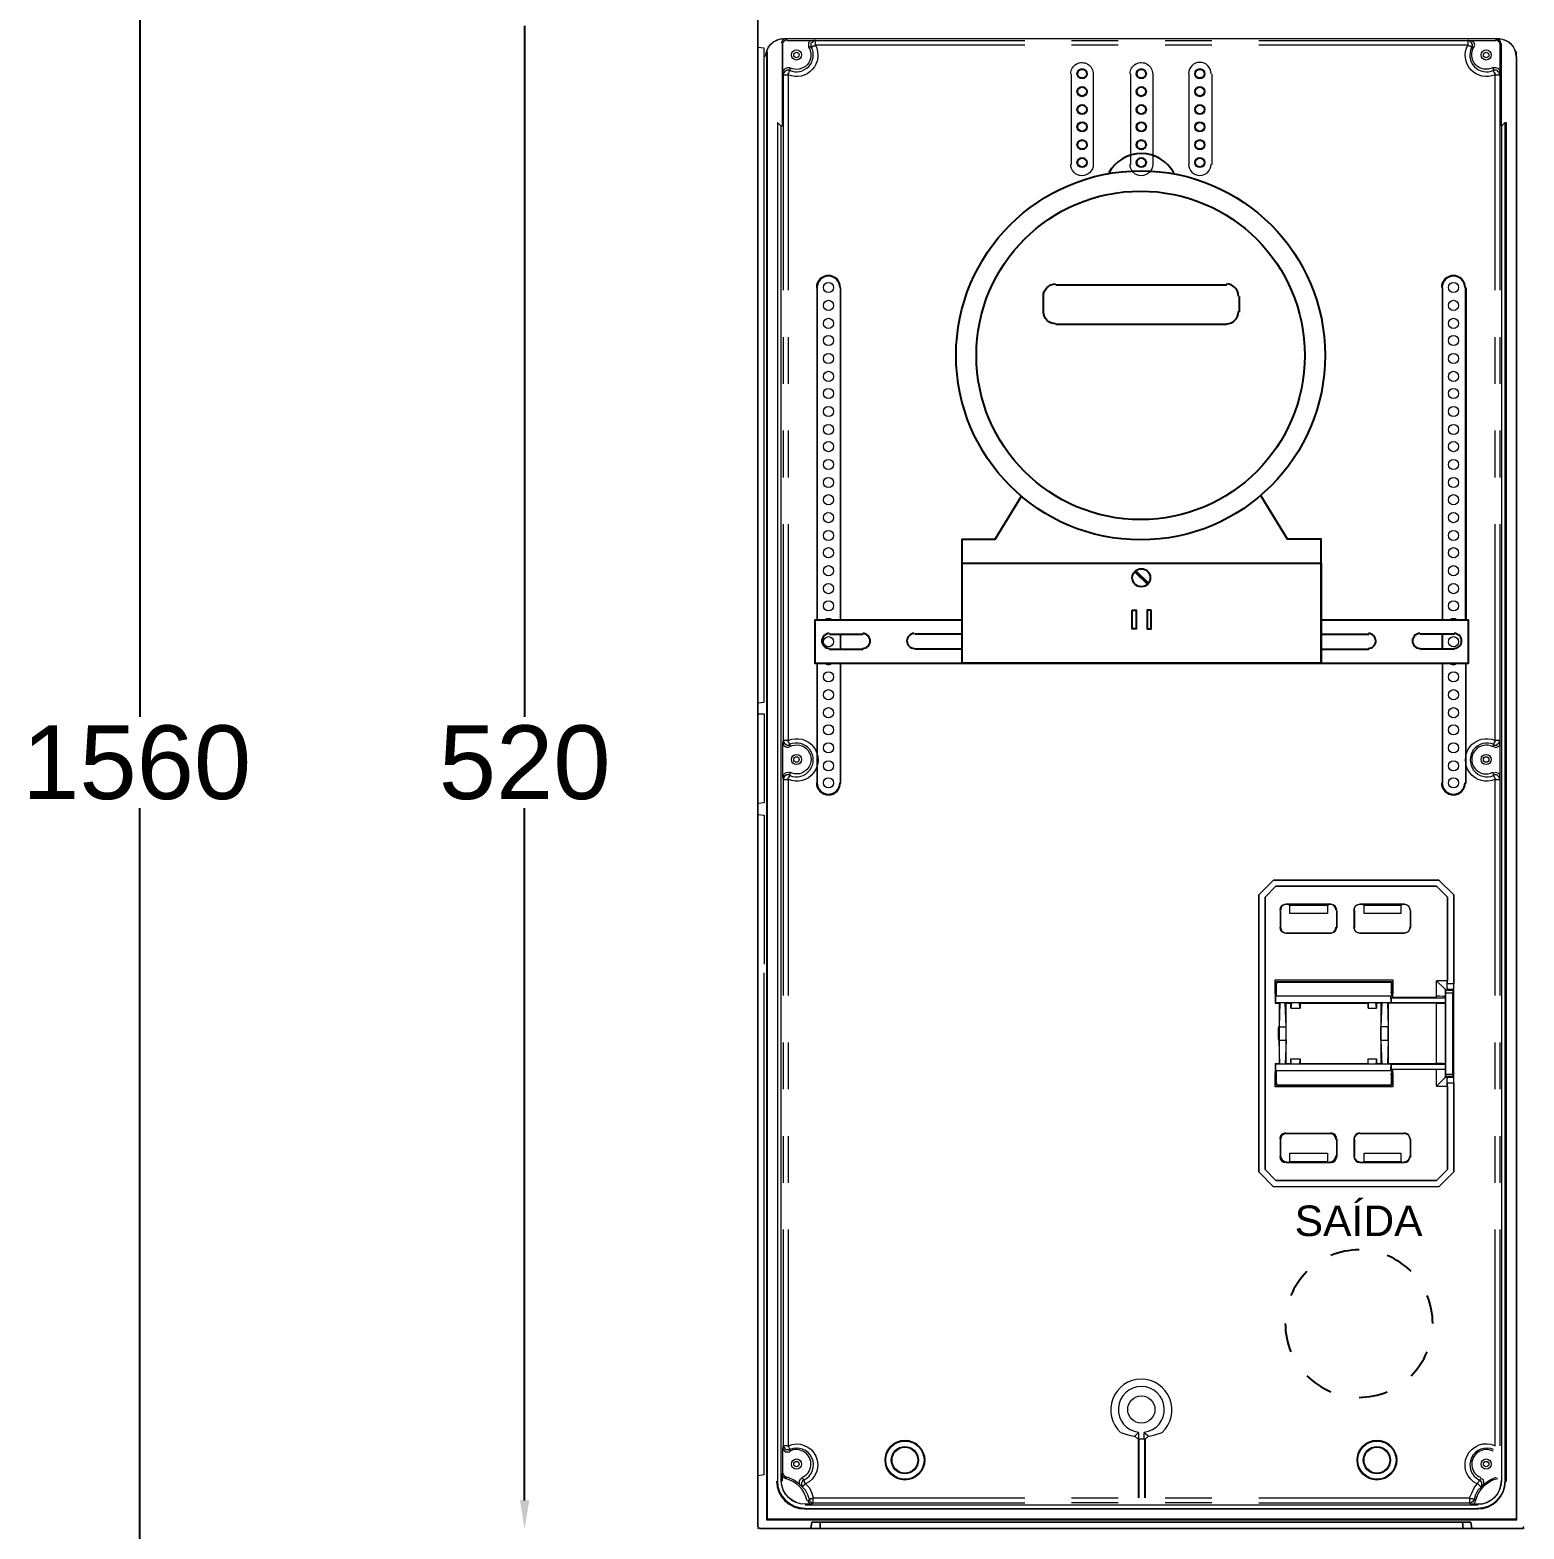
# Model space of a CAD drawing. Header units: millimetres. Extents: x 2788 to 2954, y 1337 to 1391.
# Drawn here: x 2903.851 to 2905.878, y 1350.414 to 1352.448 of the extents above; entities that cross this region are included whole.
import ezdxf

# ---------------------------------------------------------------- set-up
doc = ezdxf.new("R2010")
doc.units = ezdxf.units.MM
for name, color, linetype in [('PDF_0', 7, 'Continuous'), ('PDF_Texto', 7, 'Continuous'), ('PDF_VPORTS', 7, 'Continuous')]:
    doc.layers.add(name, color=color, linetype=linetype)
doc.styles.add('PDF Arial', font='arial.ttf')

msp = doc.modelspace()

# ---------------------------------------------------------------- linework, layer by layer
at = {"layer": 'PDF_0', "color": 150, "lineweight": 25, "true_color": 0x007fff}
for points in [[(2904.0004, 1354.5331), (2904.0004, 1351.5157)], [(2904.5222, 1352.4534), (2904.5222, 1351.5157)], [(2904.0004, 1348.3734), (2904.0004, 1351.3919)], [(2904.5222, 1350.4531), (2904.5222, 1351.3919)]]:
    msp.add_lwpolyline(points, dxfattribs=at)
at = {"layer": 'PDF_0', "lineweight": 15}
for points in [[(2904.8386, 1350.4171), (2904.8386, 1352.4936)], [(2904.9191, 1352.0978), (2904.9191, 1351.6469)], [(2904.9508, 1351.6469), (2904.9508, 1352.0978)], [(2904.9508, 1351.6078), (2904.9508, 1351.6279)], [(2904.9191, 1351.5887), (2904.9191, 1351.4257)], [(2904.9508, 1351.4257), (2904.9508, 1351.5887)], [(2905.5181, 1350.8987), (2905.5181, 1351.2744), (2905.5382, 1351.2945), (2905.5181, 1351.2744)], [(2905.6165, 1351.2617), (2905.5551, 1351.2617), (2905.5562, 1351.2617), (2905.5573, 1351.2617), (2905.5604, 1351.2606), (2905.6112, 1351.2606), (2905.6134, 1351.2617), (2905.6155, 1351.2617)], [(2905.6472, 1351.2532), (2905.6472, 1351.2299), (2905.6483, 1351.2299), (2905.6483, 1351.2532)], [(2905.716, 1351.2617), (2905.6557, 1351.2617), (2905.6578, 1351.2617), (2905.661, 1351.2606), (2905.7107, 1351.2606), (2905.7139, 1351.2617)], [(2905.7245, 1351.2299), (2905.7245, 1351.2532), (2905.7234, 1351.2532), (2905.7234, 1351.2299)], [(2905.5562, 1351.2225), (2905.5551, 1351.2225), (2905.6165, 1351.2225), (2905.6155, 1351.2225)], [(2905.716, 1351.2225), (2905.6557, 1351.2225)], [(2905.6779, 1351.1209), (2905.6769, 1351.1283), (2905.6779, 1351.1273)], [(2905.6165, 1350.9505), (2905.5551, 1350.9505), (2905.5562, 1350.9505), (2905.6155, 1350.9505)], [(2905.5477, 1350.9198), (2905.5477, 1350.9421), (2905.5477, 1350.9431), (2905.5477, 1350.9188)], [(2905.6239, 1350.9198), (2905.6239, 1350.9188), (2905.6239, 1350.9431), (2905.6239, 1350.9421)], [(2905.6483, 1350.9198), (2905.6483, 1350.9421), (2905.6472, 1350.9431), (2905.6472, 1350.9188)], [(2905.7245, 1350.9431), (2905.7234, 1350.9421), (2905.7234, 1350.9198), (2905.7245, 1350.9188)], [(2905.5551, 1350.9114), (2905.6165, 1350.9114), (2905.6155, 1350.9114), (2905.6134, 1350.9114), (2905.6112, 1350.9124), (2905.5604, 1350.9124), (2905.5573, 1350.9114), (2905.5562, 1350.9114)], [(2905.6557, 1350.9114), (2905.716, 1350.9114), (2905.7139, 1350.9114), (2905.7107, 1350.9124), (2905.661, 1350.9124), (2905.6578, 1350.9114)], [(2904.9106, 1350.415), (2904.9117, 1350.4235), (2904.9233, 1350.4235), (2905.7943, 1350.4235), (2905.806, 1350.4235), (2905.807, 1350.415), (2905.806, 1350.4235), (2905.7943, 1350.4235), (2904.9233, 1350.4235), (2904.9117, 1350.4235)], [(2904.8407, 1350.415), (2905.8769, 1350.415)], [(2905.8769, 1350.415), (2904.8407, 1350.415)]]:
    msp.add_lwpolyline(points, close=True, dxfattribs=at)
for points in [[(2905.8436, 1352.4354, -0.414213), (2905.8674, 1352.4116, 0.414213), (2905.8441, 1352.4354), (2904.8736, 1352.4354, 0.414213), (2904.8492, 1352.4116, -0.414213), (2904.873, 1352.4354)], [(2905.8462, 1352.4296, 0.414213), (2905.8409, 1352.4354), (2904.8767, 1352.4354, 0.414213), (2904.8704, 1352.4296)], [(2904.8788, 1352.4333), (2904.9127, 1352.4333), (2904.9095, 1352.4322), (2904.9074, 1352.4301), (2904.9074, 1352.4269), (2904.9074, 1352.4244, -0.775486), (2904.882, 1352.3963), (2904.8788, 1352.3963), (2904.8757, 1352.3952), (2904.8736, 1352.3931), (2904.8725, 1352.391), (2904.8725, 1352.428, -0.414213), (2904.8783, 1352.4344)], [(2905.8359, 1352.3965, -0.775486), (2905.8102, 1352.4248), (2905.8113, 1352.4269), (2905.8102, 1352.4301), (2905.8081, 1352.4322), (2905.8049, 1352.4333), (2905.8398, 1352.4333)], [(2905.8393, 1352.4344, -0.414213), (2905.8451, 1352.428), (2905.8451, 1352.391), (2905.8451, 1352.3931), (2905.843, 1352.3952), (2905.8398, 1352.3963), (2905.8367, 1352.3963)], [(2905.263, 1352.3883, -1), (2905.2937, 1352.3878), (2905.2937, 1352.265, -1), (2905.263, 1352.2655)], [(2905.3435, 1352.3883, -1), (2905.3742, 1352.3878), (2905.3742, 1352.265, -1), (2905.3435, 1352.2655)], [(2904.9027, 1350.4478, -0.41421), (2904.8704, 1350.4795), (2904.8704, 1352.3169), (2904.8651, 1352.3222), (2904.8651, 1350.4795, 0.414101), (2904.9027, 1350.4425)], [(2905.815, 1350.4425, 0.414101), (2905.8525, 1350.4795), (2905.8525, 1352.3222), (2905.8473, 1352.3169), (2905.8473, 1350.4795, -0.41421), (2905.8155, 1350.4478), (2905.806, 1350.4478), (2905.8102, 1350.4489), (2905.8123, 1350.452, -0.292489), (2905.8424, 1350.4829)], [(2904.882, 1351.4395), (2904.8788, 1351.4405), (2904.8757, 1351.4395), (2904.8736, 1351.4374), (2904.8725, 1351.4342), (2904.8725, 1351.4808), (2904.8736, 1351.4776), (2904.8757, 1351.4755), (2904.8788, 1351.4744), (2904.882, 1351.4755, -1.671857), (2904.8818, 1351.4408)], [(2905.5447, 1351.0957, 0.011486), (2905.5446, 1351.0865, 0.011486), (2905.5447, 1351.0773)], [(2905.555, 1351.0773, 0.011486), (2905.5551, 1351.0865, 0.011486), (2905.555, 1351.0957)], [(2905.6834, 1351.0957, 0.011486), (2905.6832, 1351.0865, 0.011486), (2905.6834, 1351.0773)], [(2905.6936, 1351.0773, 0.011486), (2905.6938, 1351.0865, 0.011486), (2905.6936, 1351.0957)], [(2904.864, 1350.479, 0.414101), (2904.9021, 1350.4414), (2905.8155, 1350.4414), (2904.9032, 1350.4414)], [(2904.9064, 1350.452), (2904.9085, 1350.4489), (2904.9117, 1350.4478), (2904.9032, 1350.4478, -0.41421), (2904.8704, 1350.4801)], [(2904.9054, 1350.4526, 0.292489), (2904.8757, 1350.4827), (2904.8725, 1350.4848), (2904.8714, 1350.488), (2904.8714, 1350.4795)], [(2905.8197, 1350.4827), (2905.8219, 1350.4817), (2905.8229, 1350.4785), (2905.8229, 1350.4753), (2905.8219, 1350.4732, -0.134814), (2905.8407, 1350.4846)], [(2904.8386, 1350.4176, 0.414215), (2904.8402, 1350.416, 0.414215), (2904.8386, 1350.4145)], [(2905.8779, 1350.4145, 0.414215), (2905.8764, 1350.416, 0.414215), (2905.8779, 1350.4176)]]:
    msp.add_lwpolyline(points, format="xyb", dxfattribs=at)
at = {"layer": 'PDF_0', "lineweight": 0}
for points in [[(2904.8767, 1352.4354), (2904.8788, 1352.4333)], [(2905.2006, 1352.4269), (2904.9169, 1352.4269), (2904.9169, 1352.4333), (2904.9148, 1352.4333), (2904.9138, 1352.4322), (2904.9127, 1352.4312), (2904.9117, 1352.4301), (2904.9106, 1352.4291), (2904.9106, 1352.428), (2904.9106, 1352.4269), (2904.9106, 1352.4259), (2904.9106, 1352.4248), (2904.9117, 1352.4238), (2904.9074, 1352.4248)], [(2904.9127, 1352.4333), (2904.9169, 1352.4333), (2905.2006, 1352.4333)], [(2905.2641, 1352.4333), (2905.3276, 1352.4333)], [(2905.3911, 1352.4333), (2905.4546, 1352.4333)], [(2905.5181, 1352.4333), (2905.8017, 1352.4333), (2905.8049, 1352.4333)], [(2905.8398, 1352.4333), (2905.8409, 1352.4354)], [(2904.8725, 1352.428), (2904.8714, 1352.4291)], [(2905.3276, 1352.4269), (2905.2641, 1352.4269)], [(2905.4546, 1352.4269), (2905.3911, 1352.4269)], [(2905.8473, 1352.4291), (2905.8451, 1352.428)], [(2904.8736, 1352.0946), (2904.8736, 1352.3867), (2904.8725, 1352.391)], [(2904.882, 1352.3963), (2904.882, 1352.3931), (2904.881, 1352.3931), (2904.8799, 1352.3931), (2904.8788, 1352.3931), (2904.8778, 1352.3931), (2904.8767, 1352.392), (2904.8757, 1352.392), (2904.8746, 1352.391), (2904.8746, 1352.3899), (2904.8736, 1352.3888), (2904.8736, 1352.3878), (2904.8736, 1352.3867), (2904.8799, 1352.3867), (2904.8799, 1352.0946)], [(2905.8388, 1352.0946), (2905.8388, 1352.3867), (2905.8451, 1352.3867), (2905.8451, 1352.3878), (2905.8441, 1352.3888), (2905.8441, 1352.3899), (2905.843, 1352.391), (2905.842, 1352.392), (2905.8409, 1352.3931), (2905.8398, 1352.3931), (2905.8388, 1352.3931), (2905.8377, 1352.3931), (2905.8367, 1352.3931), (2905.8367, 1352.3963)], [(2905.8451, 1352.391), (2905.8451, 1352.3867), (2905.8451, 1352.0946)], [(2904.8736, 1351.9676), (2904.8736, 1352.0311)], [(2904.8799, 1352.0311), (2904.8799, 1351.9676)], [(2905.8388, 1351.9676), (2905.8388, 1352.0311)], [(2905.8451, 1352.0311), (2905.8451, 1351.9676)], [(2904.8736, 1351.8406), (2904.8736, 1351.9041)], [(2904.8799, 1351.9041), (2904.8799, 1351.8406)], [(2905.8388, 1351.8406), (2905.8388, 1351.9041)], [(2905.8451, 1351.9041), (2905.8451, 1351.8406)], [(2904.8725, 1351.4808), (2904.8736, 1351.4839), (2904.8736, 1351.7771)], [(2904.8799, 1351.7771), (2904.8799, 1351.4839), (2904.8736, 1351.4839), (2904.8736, 1351.4829), (2904.8736, 1351.4818), (2904.8746, 1351.4808), (2904.8746, 1351.4797), (2904.8757, 1351.4786), (2904.8767, 1351.4786), (2904.8778, 1351.4776), (2904.8788, 1351.4776), (2904.8799, 1351.4776), (2904.881, 1351.4776), (2904.882, 1351.4786), (2904.882, 1351.4755)], [(2905.8367, 1351.4755), (2905.8367, 1351.4786), (2905.8377, 1351.4776), (2905.8388, 1351.4776), (2905.8398, 1351.4776), (2905.8409, 1351.4776), (2905.842, 1351.4786), (2905.843, 1351.4797), (2905.8441, 1351.4808), (2905.8441, 1351.4818), (2905.8451, 1351.4829), (2905.8451, 1351.4839), (2905.8388, 1351.4839), (2905.8388, 1351.7771)], [(2905.8451, 1351.7771), (2905.8451, 1351.4839), (2905.8451, 1351.4808)], [(2904.8736, 1351.1379), (2904.8736, 1351.431), (2904.8725, 1351.4342)], [(2904.882, 1351.4395), (2904.882, 1351.4363), (2904.881, 1351.4374), (2904.8799, 1351.4374), (2904.8788, 1351.4374), (2904.8778, 1351.4374), (2904.8767, 1351.4363), (2904.8757, 1351.4363), (2904.8746, 1351.4353), (2904.8746, 1351.4342), (2904.8736, 1351.4331), (2904.8736, 1351.4321), (2904.8736, 1351.431), (2904.8799, 1351.431), (2904.8799, 1351.1379)], [(2905.8451, 1351.4342), (2905.8451, 1351.431), (2905.8451, 1351.1379)], [(2904.8736, 1351.0108), (2904.8736, 1351.0743)], [(2904.8799, 1351.0743), (2904.8799, 1351.0108)], [(2905.8388, 1351.0108), (2905.8388, 1351.0743)], [(2905.8451, 1351.0743), (2905.8451, 1351.0108)], [(2904.8736, 1350.8838), (2904.8736, 1350.9473)], [(2904.8799, 1350.9473), (2904.8799, 1350.8838)], [(2905.8388, 1350.8838), (2905.8388, 1350.9473)], [(2905.8451, 1350.9473), (2905.8451, 1350.8838)], [(2904.8725, 1350.524), (2904.8736, 1350.5272), (2904.8736, 1350.8203)], [(2904.8799, 1350.8203), (2904.8799, 1350.5272), (2904.8736, 1350.5272), (2904.8736, 1350.5261), (2904.8736, 1350.5251), (2904.8746, 1350.5251), (2904.8746, 1350.524), (2904.8757, 1350.5229), (2904.8767, 1350.5219), (2904.8778, 1350.5219), (2904.8788, 1350.5219), (2904.8799, 1350.5219), (2904.881, 1350.5219), (2904.882, 1350.5219), (2904.882, 1350.5187)], [(2905.8451, 1350.8203), (2905.8451, 1350.5272)], [(2904.8651, 1350.4785), (2904.8651, 1350.4795)], [(2904.8704, 1350.4795), (2904.8714, 1350.4795)], [(2904.8714, 1350.488), (2904.8714, 1350.4891), (2904.8725, 1350.4901)], [(2904.8778, 1350.4838), (2904.8767, 1350.4838), (2904.8757, 1350.4827)], [(2905.5181, 1350.4563), (2905.8039, 1350.4563), (2905.8039, 1350.4499), (2905.8049, 1350.4499), (2905.806, 1350.4499), (2905.807, 1350.451), (2905.8081, 1350.451), (2905.8092, 1350.452), (2905.8092, 1350.4531), (2905.8102, 1350.4541), (2905.8092, 1350.4541), (2905.8081, 1350.4552), (2905.807, 1350.4552), (2905.806, 1350.4552), (2905.8049, 1350.4552), (2905.8039, 1350.4563), (2905.807, 1350.4626), (2905.8102, 1350.47), (2905.8144, 1350.4753), (2905.8155, 1350.4753), (2905.8166, 1350.4743), (2905.8176, 1350.4732), (2905.8187, 1350.4721), (2905.8197, 1350.4711), (2905.8197, 1350.4721), (2905.8208, 1350.4732), (2905.8208, 1350.4743), (2905.8208, 1350.4753), (2905.8208, 1350.4764), (2905.8208, 1350.4774), (2905.8197, 1350.4785), (2905.8187, 1350.4795), (2905.8187, 1350.4806), (2905.8176, 1350.4806), (2905.8197, 1350.4827)], [(2904.9064, 1350.452), (2904.9085, 1350.4541), (2904.9085, 1350.4531), (2904.9095, 1350.452), (2904.9095, 1350.451), (2904.9106, 1350.451), (2904.9117, 1350.4499), (2904.9127, 1350.4499), (2904.9138, 1350.4499), (2904.9138, 1350.4563), (2904.9127, 1350.4552), (2904.9117, 1350.4552), (2904.9106, 1350.4552), (2904.9095, 1350.4552), (2904.9095, 1350.4541), (2904.9085, 1350.4541), (2904.9064, 1350.4605), (2904.9032, 1350.4668), (2904.899, 1350.4711), (2904.8968, 1350.4732)], [(2905.8219, 1350.4732), (2905.8197, 1350.4711), (2905.8155, 1350.4668), (2905.8123, 1350.4605), (2905.8102, 1350.4541), (2905.8123, 1350.452)], [(2904.9032, 1350.4414), (2904.9021, 1350.4414)], [(2904.9032, 1350.4478), (2904.9032, 1350.4467)], [(2904.9117, 1350.4478), (2904.9138, 1350.4499), (2905.2006, 1350.4499)], [(2905.2641, 1350.4563), (2905.3276, 1350.4563)], [(2905.3276, 1350.4499), (2905.2641, 1350.4499)], [(2905.3911, 1350.4563), (2905.4546, 1350.4563)], [(2905.4546, 1350.4499), (2905.3911, 1350.4499)], [(2905.5181, 1350.4499), (2905.8039, 1350.4499), (2905.806, 1350.4478)], [(2905.8155, 1350.4467), (2905.8155, 1350.4478)], [(2904.9233, 1350.4235), (2904.9233, 1350.415)], [(2905.7954, 1350.415), (2905.7943, 1350.4235)]]:
    msp.add_lwpolyline(points, dxfattribs=at)
for points in [[(2905.8102, 1352.4248), (2905.807, 1352.4238), (2905.807, 1352.4248), (2905.8081, 1352.4259), (2905.8081, 1352.4269), (2905.8081, 1352.428), (2905.807, 1352.4291), (2905.807, 1352.4301), (2905.806, 1352.4312), (2905.8049, 1352.4322), (2905.8039, 1352.4322), (2905.8028, 1352.4333), (2905.8017, 1352.4333), (2905.8017, 1352.4269), (2905.8028, 1352.4259), (2905.8039, 1352.4259), (2905.8049, 1352.4259), (2905.806, 1352.4248), (2905.807, 1352.4248), (2905.807, 1352.4238, 0.727018), (2905.8367, 1352.3931), (2905.8367, 1352.392), (2905.8367, 1352.391), (2905.8377, 1352.3899), (2905.8377, 1352.3888), (2905.8388, 1352.3878), (2905.8388, 1352.3867, -0.710659), (2905.8017, 1352.4269), (2905.5181, 1352.4269)], [(2904.9117, 1352.4238), (2904.9117, 1352.4248), (2904.9127, 1352.4248), (2904.9138, 1352.4259), (2904.9148, 1352.4259), (2904.9159, 1352.4259), (2904.9169, 1352.4269, -0.699073), (2904.8799, 1352.3867), (2904.8799, 1352.3878), (2904.8799, 1352.3888), (2904.881, 1352.3899), (2904.881, 1352.391), (2904.882, 1352.392), (2904.882, 1352.3931)], [(2905.8388, 1351.1379), (2905.8388, 1351.431, -1.526621), (2905.8388, 1351.4839), (2905.8388, 1351.4829), (2905.8377, 1351.4818), (2905.8377, 1351.4808), (2905.8367, 1351.4797), (2905.8367, 1351.4786, 1.50462), (2905.8367, 1351.4363), (2905.8367, 1351.4353), (2905.8377, 1351.4342), (2905.8377, 1351.4331), (2905.8388, 1351.4321), (2905.8388, 1351.431), (2905.8451, 1351.431), (2905.8451, 1351.4321), (2905.8441, 1351.4331), (2905.8441, 1351.4342), (2905.843, 1351.4353), (2905.842, 1351.4363), (2905.8409, 1351.4374), (2905.8398, 1351.4374), (2905.8388, 1351.4374), (2905.8377, 1351.4374), (2905.8367, 1351.4363), (2905.8367, 1351.4395)], [(2905.8367, 1350.5219, 0.989095), (2905.8176, 1350.4806), (2905.8166, 1350.4795), (2905.8166, 1350.4785), (2905.8155, 1350.4774), (2905.8155, 1350.4764), (2905.8144, 1350.4753, -1), (2905.8388, 1350.5272), (2905.8388, 1350.8203)], [(2904.899, 1350.4827), (2904.9011, 1350.4806), (2904.9, 1350.4806), (2904.899, 1350.4795), (2904.899, 1350.4785), (2904.8979, 1350.4774), (2904.8979, 1350.4764), (2904.8979, 1350.4753), (2904.8979, 1350.4743), (2904.8979, 1350.4732), (2904.8979, 1350.4721), (2904.899, 1350.4711), (2904.899, 1350.4721), (2904.9, 1350.4721), (2904.9, 1350.4732), (2904.9011, 1350.4732), (2904.9021, 1350.4743), (2904.9021, 1350.4753), (2904.9032, 1350.4753), (2904.9032, 1350.4764), (2904.9021, 1350.4774), (2904.9021, 1350.4785), (2904.9021, 1350.4795), (2904.9011, 1350.4795), (2904.9011, 1350.4806, 0.989095), (2904.882, 1350.5219), (2904.882, 1350.5229), (2904.881, 1350.524), (2904.881, 1350.5251), (2904.8799, 1350.5261), (2904.8799, 1350.5272, -0.990944), (2904.9032, 1350.4753), (2904.9085, 1350.47), (2904.9117, 1350.4626), (2904.9138, 1350.4563), (2905.2006, 1350.4563)]]:
    msp.add_lwpolyline(points, format="xyb", dxfattribs=at)
at = {"layer": 'PDF_0', "lineweight": 15}
for points in [[(2904.8386, 1351.5347), (2904.8471, 1351.5358), (2904.8471, 1352.4227), (2904.8386, 1352.4238)], [(2904.8503, 1352.4111), (2904.8503, 1350.4266)], [(2904.8503, 1352.4111), (2904.8503, 1352.4111)], [(2904.8513, 1352.4185), (2904.8513, 1350.4277)], [(2904.8714, 1352.4291), (2904.8714, 1352.3169), (2904.8704, 1352.3169)], [(2905.8473, 1352.3169), (2905.8473, 1352.4291)], [(2905.8674, 1352.4185), (2905.8674, 1350.4277), (2905.8684, 1350.4266), (2905.8684, 1352.4111)], [(2905.2641, 1352.265), (2905.2641, 1352.3878)], [(2905.3445, 1352.265), (2905.3445, 1352.3878)], [(2905.4239, 1352.265), (2905.4239, 1352.3878)], [(2905.4546, 1352.3878), (2905.4546, 1352.265)], [(2904.8651, 1352.3222), (2904.8651, 1350.4785)], [(2905.8525, 1352.3222), (2905.8536, 1352.3222), (2905.8536, 1350.4785)], [(2904.9191, 1352.0978), (2904.9191, 1352.0978)], [(2904.9508, 1352.0978), (2904.9508, 1352.0978)], [(2905.7679, 1351.6469), (2905.7679, 1352.0978), (2905.7668, 1352.0978), (2905.7668, 1351.6469)], [(2905.7986, 1351.6469), (2905.7986, 1352.0978), (2905.7996, 1352.0978), (2905.7996, 1351.6469)], [(2905.7668, 1351.6078), (2905.7668, 1351.6279)], [(2905.7679, 1351.6078), (2905.7679, 1351.6279)], [(2905.7668, 1351.5887), (2905.7668, 1351.4257), (2905.7679, 1351.4257), (2905.7679, 1351.5887)], [(2905.7986, 1351.5887), (2905.7986, 1351.4257), (2905.7996, 1351.4257), (2905.7996, 1351.5887)], [(2904.8386, 1351.5199), (2904.8471, 1351.5199), (2904.8471, 1351.3993), (2904.8386, 1351.3982)], [(2905.8367, 1351.4755), (2905.8398, 1351.4744), (2905.843, 1351.4755), (2905.8451, 1351.4776), (2905.8451, 1351.4808), (2905.8451, 1351.4342), (2905.8451, 1351.4374), (2905.843, 1351.4395), (2905.8398, 1351.4405), (2905.8367, 1351.4395)], [(2904.8386, 1351.3834), (2904.8471, 1351.3823), (2904.8471, 1351.1802)], [(2905.5382, 1351.2945), (2905.7626, 1351.2945), (2905.5382, 1351.2945)], [(2905.7626, 1351.2945), (2905.7827, 1351.2744), (2905.7626, 1351.2945)], [(2905.5266, 1351.2712), (2905.5414, 1351.286), (2905.5266, 1351.2712)], [(2905.5414, 1351.286), (2905.7594, 1351.286), (2905.5414, 1351.286)], [(2905.7594, 1351.286), (2905.7742, 1351.2712), (2905.7594, 1351.286)], [(2905.7816, 1351.0278), (2905.7827, 1351.0267), (2905.7742, 1351.0267), (2905.7711, 1351.0267), (2905.7594, 1351.0151), (2905.7742, 1351.0151), (2905.7742, 1350.9018), (2905.7742, 1351.0193), (2905.7827, 1351.0193), (2905.7827, 1350.8987), (2905.7827, 1351.2744), (2905.7827, 1351.1537), (2905.7742, 1351.1537), (2905.7742, 1351.2712), (2905.7742, 1351.158), (2905.7594, 1351.158)], [(2905.5266, 1350.9018), (2905.5266, 1351.2712), (2905.5266, 1350.9018)], [(2905.5477, 1351.2299), (2905.5477, 1351.2532), (2905.5477, 1351.2299)], [(2905.6112, 1351.2606), (2905.6112, 1351.249), (2905.5604, 1351.249), (2905.5604, 1351.2606)], [(2905.6239, 1351.2299), (2905.6239, 1351.2532), (2905.6239, 1351.2299)], [(2905.7107, 1351.2606), (2905.7107, 1351.249), (2905.661, 1351.249), (2905.661, 1351.2606)], [(2905.6557, 1351.2225), (2905.6557, 1351.2225)], [(2904.8386, 1350.487), (2904.8471, 1350.488), (2904.8471, 1351.1685)], [(2905.5403, 1351.14), (2905.5403, 1351.159), (2905.7001, 1351.159), (2905.7001, 1351.14)], [(2905.5424, 1351.1569), (2905.5414, 1351.1421)], [(2905.5424, 1351.1558), (2905.698, 1351.1558), (2905.698, 1351.1368), (2905.5424, 1351.1368), (2905.5424, 1351.1558), (2905.5424, 1351.1569), (2905.698, 1351.1569), (2905.698, 1351.1558)], [(2905.698, 1351.1421), (2905.698, 1351.1569)], [(2905.7001, 1351.1357), (2905.7594, 1351.1357), (2905.7594, 1351.158), (2905.7711, 1351.1463), (2905.7742, 1351.1463), (2905.7827, 1351.1463), (2905.7816, 1351.1453)], [(2905.5414, 1351.14), (2905.5403, 1351.14), (2905.5403, 1351.1273), (2905.5414, 1351.1283), (2905.5467, 1351.1283), (2905.5541, 1351.1283), (2905.5626, 1351.1283), (2905.5731, 1351.1283), (2905.6663, 1351.1283), (2905.6769, 1351.1283), (2905.6853, 1351.1283), (2905.6927, 1351.1283), (2905.698, 1351.1283), (2905.698, 1351.1347), (2905.7001, 1351.1357), (2905.7001, 1351.14), (2905.698, 1351.14)], [(2905.698, 1351.1347), (2905.7711, 1351.1347)], [(2905.7721, 1351.1453), (2905.7816, 1351.1453), (2905.7816, 1351.141), (2905.7721, 1351.141), (2905.7721, 1351.1453), (2905.7711, 1351.1463), (2905.7711, 1351.1357), (2905.7711, 1351.1347), (2905.7711, 1351.1283), (2905.7711, 1351.1273), (2905.7711, 1351.0447), (2905.7711, 1351.0373), (2905.7711, 1351.0267), (2905.7721, 1351.0278), (2905.7721, 1351.031), (2905.7721, 1351.141)], [(2905.7721, 1351.031), (2905.7816, 1351.031), (2905.7816, 1351.141)], [(2905.5403, 1351.1273), (2905.5456, 1351.1273), (2905.5467, 1351.1283), (2905.5456, 1351.0955), (2905.5551, 1351.0955), (2905.5541, 1351.1283), (2905.5551, 1351.1273), (2905.5615, 1351.1273), (2905.5626, 1351.1283), (2905.5615, 1351.1209), (2905.5742, 1351.1209), (2905.5731, 1351.1283), (2905.5742, 1351.1273), (2905.6663, 1351.1273), (2905.6663, 1351.1283), (2905.6663, 1351.1209), (2905.6779, 1351.1209)], [(2905.5456, 1351.1273), (2905.5456, 1351.0458), (2905.5467, 1351.0447), (2905.5456, 1351.0775), (2905.5551, 1351.0775), (2905.5541, 1351.0447), (2905.5551, 1351.0458), (2905.5615, 1351.0458), (2905.5626, 1351.0447), (2905.5615, 1351.0521), (2905.5742, 1351.0521), (2905.5731, 1351.0447), (2905.5742, 1351.0458), (2905.6663, 1351.0458), (2905.6663, 1351.0447), (2905.6663, 1351.0521), (2905.6779, 1351.0521), (2905.6769, 1351.0447), (2905.6779, 1351.0458), (2905.6843, 1351.0458), (2905.6853, 1351.0447), (2905.6843, 1351.0775), (2905.6938, 1351.0775), (2905.6927, 1351.0447), (2905.6938, 1351.0458), (2905.7594, 1351.0458), (2905.7594, 1351.1273), (2905.6938, 1351.1273), (2905.6927, 1351.1283), (2905.6938, 1351.0955), (2905.6843, 1351.0955), (2905.6853, 1351.1283), (2905.6843, 1351.1273), (2905.6779, 1351.1273)], [(2905.5551, 1351.0458), (2905.5551, 1351.1273)], [(2905.5615, 1351.1209), (2905.5615, 1351.1273)], [(2905.5742, 1351.1273), (2905.5742, 1351.1209)], [(2905.6663, 1351.1209), (2905.6663, 1351.1273)], [(2905.6843, 1351.0458), (2905.6843, 1351.1273)], [(2905.6938, 1351.1273), (2905.6938, 1351.0458)], [(2905.698, 1351.1283), (2905.7711, 1351.1283)], [(2905.5615, 1351.0458), (2905.5615, 1351.0521)], [(2905.5742, 1351.0521), (2905.5742, 1351.0458)], [(2905.6663, 1351.0458), (2905.6663, 1351.0521)], [(2905.6779, 1351.0521), (2905.6779, 1351.0458)], [(2905.7711, 1351.0373), (2905.698, 1351.0373), (2905.698, 1351.0447), (2905.6927, 1351.0447), (2905.6853, 1351.0447), (2905.6769, 1351.0447), (2905.6663, 1351.0447), (2905.5731, 1351.0447), (2905.5626, 1351.0447), (2905.5541, 1351.0447), (2905.5467, 1351.0447), (2905.5414, 1351.0447), (2905.5403, 1351.0458), (2905.5403, 1351.0331), (2905.5414, 1351.032)], [(2905.5403, 1351.0458), (2905.5456, 1351.0458)], [(2905.7001, 1351.0331), (2905.7001, 1351.014), (2905.5403, 1351.014), (2905.5403, 1351.0331)], [(2905.5414, 1351.0299), (2905.5424, 1351.0161), (2905.5424, 1351.0362), (2905.698, 1351.0362), (2905.698, 1351.0161), (2905.698, 1351.0299)], [(2905.698, 1351.0447), (2905.7711, 1351.0447)], [(2905.698, 1351.032), (2905.7001, 1351.0331), (2905.7001, 1351.0373)], [(2905.7594, 1351.0151), (2905.7594, 1351.0373)], [(2905.7816, 1351.031), (2905.7816, 1351.0278), (2905.7721, 1351.0278)], [(2905.698, 1351.0161), (2905.5424, 1351.0161), (2905.698, 1351.0161)], [(2905.716, 1350.9505), (2905.6557, 1350.9505), (2905.716, 1350.9505)], [(2905.5604, 1350.9124), (2905.5604, 1350.9241), (2905.6112, 1350.9241), (2905.6112, 1350.9124)], [(2905.5668, 1350.9114), (2905.5668, 1350.9114)], [(2905.6557, 1350.9114), (2905.6557, 1350.9114)], [(2905.661, 1350.9124), (2905.661, 1350.9241), (2905.7107, 1350.9241), (2905.7107, 1350.9124)], [(2905.716, 1350.9114), (2905.716, 1350.9114)], [(2905.5382, 1350.8785), (2905.5181, 1350.8987), (2905.5382, 1350.8785)], [(2905.5414, 1350.887), (2905.5266, 1350.9018), (2905.5414, 1350.887)], [(2905.7626, 1350.8785), (2905.7827, 1350.8987), (2905.7626, 1350.8785), (2905.5382, 1350.8785)], [(2905.5414, 1350.887), (2905.7594, 1350.887), (2905.5414, 1350.887)], [(2905.7742, 1350.9018), (2905.7594, 1350.887), (2905.7742, 1350.9018)], [(2905.3308, 1350.5452), (2905.3403, 1350.542), (2905.3509, 1350.5399), (2905.3509, 1350.5409), (2905.3551, 1350.5452), (2905.3551, 1350.5367), (2905.3625, 1350.5367), (2905.3636, 1350.5367)], [(2905.3625, 1350.5367), (2905.3625, 1350.5452), (2905.3678, 1350.5409), (2905.3678, 1350.5399), (2905.3773, 1350.542), (2905.3869, 1350.5452)], [(2904.8778, 1350.4838), (2904.8746, 1350.4859), (2904.8725, 1350.4901), (2904.8725, 1350.524), (2904.8736, 1350.5219), (2904.8757, 1350.5187), (2904.8788, 1350.5187), (2904.882, 1350.5187)], [(2905.3509, 1350.5388), (2905.3551, 1350.5367), (2905.3636, 1350.5367), (2905.3678, 1350.5388)], [(2904.899, 1350.4827), (2904.8958, 1350.4817), (2904.8947, 1350.4785), (2904.8947, 1350.4753), (2904.8968, 1350.4732)], [(2905.8155, 1350.4467), (2904.9032, 1350.4467)], [(2905.8155, 1350.4414), (2905.8155, 1350.4414)], [(2905.8674, 1350.4277), (2904.8513, 1350.4277), (2904.8503, 1350.4266), (2905.8684, 1350.4266)], [(2905.807, 1350.415), (2905.806, 1350.4235), (2905.7943, 1350.4235), (2904.9233, 1350.4235), (2904.9117, 1350.4235), (2904.9106, 1350.415)], [(2905.8769, 1350.415), (2904.8407, 1350.415)]]:
    msp.add_lwpolyline(points, dxfattribs=at)
at = {"layer": 'PDF_0', "lineweight": 25}
for points in [[(2905.2424, 1352.0491, -0.414213), (2905.226, 1352.065), (2905.226, 1352.0861, -0.414213), (2905.2424, 1352.1031)], [(2904.9355, 1351.6289, 0.414214), (2904.9254, 1351.6189, 0.414214), (2904.9355, 1351.6088)], [(2904.981, 1351.6088, 0.414214), (2904.991, 1351.6189, 0.414214), (2904.981, 1351.6289)], [(2905.0508, 1351.6289, 0.414214), (2905.0408, 1351.6189, 0.414214), (2905.0508, 1351.6088)], [(2905.6668, 1351.6088, 0.414214), (2905.6769, 1351.6189, 0.414214), (2905.6668, 1351.6289)], [(2905.7367, 1351.6289, 0.414214), (2905.7266, 1351.6189, 0.414214), (2905.7367, 1351.6088)], [(2905.7832, 1351.6088, 0.414214), (2905.7933, 1351.6189, 0.414214), (2905.7832, 1351.6289)]]:
    msp.add_lwpolyline(points, format="xyb", dxfattribs=at)
for points in [[(2905.2429, 1352.102), (2905.4747, 1352.102)], [(2905.4916, 1352.0861), (2905.4916, 1352.065)], [(2905.4747, 1352.048), (2905.2429, 1352.048)], [(2905.1159, 1351.5887), (2905.1159, 1351.757), (2905.1604, 1351.757), (2905.1964, 1351.8152)], [(2905.6028, 1351.5887), (2905.6028, 1351.757), (2905.5573, 1351.757), (2905.5213, 1351.8152)], [(2905.3498, 1351.7125), (2905.3678, 1351.6956)], [(2905.3519, 1351.7136), (2905.3689, 1351.6967)], [(2905.1159, 1351.6469), (2904.9159, 1351.6469), (2904.9159, 1351.5887), (2905.8028, 1351.5887), (2905.8028, 1351.6469), (2905.6028, 1351.6469)], [(2904.936, 1351.6279), (2904.9815, 1351.6279)], [(2905.1159, 1351.6279), (2905.0514, 1351.6279)], [(2905.6028, 1351.6279), (2905.6673, 1351.6279)], [(2905.7838, 1351.6279), (2905.7372, 1351.6279)], [(2904.936, 1351.6078), (2904.9815, 1351.6078)], [(2905.1159, 1351.6078), (2905.0514, 1351.6078)], [(2905.6028, 1351.6078), (2905.6673, 1351.6078)], [(2905.7838, 1351.6078), (2905.7372, 1351.6078)], [(2905.3551, 1350.5367), (2905.3551, 1350.4563)], [(2905.3636, 1350.5367), (2905.3636, 1350.4563)]]:
    msp.add_lwpolyline(points, dxfattribs=at)
for points in [[(2905.1159, 1351.7242), (2905.6028, 1351.7242), (2905.6028, 1351.5887), (2905.1159, 1351.5887)], [(2905.3466, 1351.6607), (2905.3519, 1351.6607), (2905.3519, 1351.6353), (2905.3466, 1351.6353)], [(2905.372, 1351.6607), (2905.3668, 1351.6607), (2905.3668, 1351.6353), (2905.372, 1351.6353)]]:
    msp.add_lwpolyline(points, close=True, dxfattribs=at)
at = {"layer": 'PDF_0', "lineweight": 15}
for points in [[(2904.9291, 1351.5891, 0.467696), (2904.9397, 1351.5891, -0.416518)], [(2905.7769, 1351.5891, 0.467696), (2905.7874, 1351.5891, -0.416518)], [(2905.6552, 1351.2617, 0.414101), (2905.6472, 1351.2537, -0.414101)], [(2905.7234, 1351.2537, 0.414101), (2905.7155, 1351.2617, -0.414101)], [(2905.6472, 1351.2305, 0.414101), (2905.6552, 1351.2225, -0.414101)], [(2905.7155, 1351.2225, 0.414101), (2905.7234, 1351.2305, -0.414101)]]:
    msp.add_lwpolyline(points, format="xyb", close=True, dxfattribs=at)
at = {"layer": 'PDF_0', "lineweight": 0}
msp.add_lwpolyline([(2904.8799, 1351.431), (2904.8799, 1351.4321), (2904.8799, 1351.4331), (2904.881, 1351.4342), (2904.881, 1351.4353), (2904.882, 1351.4353), (2904.882, 1351.4363, 1.50462), (2904.882, 1351.4786), (2904.881, 1351.4797), (2904.881, 1351.4808), (2904.8799, 1351.4818), (2904.8799, 1351.4829), (2904.8799, 1351.4839, -1.526621)], format="xyb", close=True, dxfattribs=at)
for points in [[(2904.9233, 1350.415), (2904.9233, 1350.4235)], [(2905.7943, 1350.4235), (2905.7954, 1350.415)]]:
    msp.add_lwpolyline(points, close=True, dxfattribs=at)
at = {"layer": 'PDF_0', "lineweight": 15}
for centre, radius in [((2904.891, 1352.4137), 0.00688), ((2904.891, 1352.4137), 0.0037), ((2905.8266, 1352.4137), 0.00688), ((2905.8266, 1352.4137), 0.0037), ((2905.2784, 1352.3883), 0.00688), ((2905.2784, 1352.3883), 0.00582), ((2905.3588, 1352.3883), 0.00688), ((2905.3588, 1352.3883), 0.00582), ((2905.4382, 1352.3883), 0.00688), ((2905.4382, 1352.3883), 0.00582), ((2905.2784, 1352.364), 0.00688), ((2905.2784, 1352.364), 0.00582), ((2905.3588, 1352.364), 0.00688), ((2905.3588, 1352.364), 0.00582), ((2905.4382, 1352.364), 0.00688), ((2905.4382, 1352.364), 0.00582), ((2905.2784, 1352.3396), 0.00688), ((2905.2784, 1352.3396), 0.00582), ((2905.3588, 1352.3396), 0.00688), ((2905.3588, 1352.3396), 0.00582), ((2905.4382, 1352.3396), 0.00688), ((2905.4382, 1352.3396), 0.00582), ((2905.2784, 1352.3163), 0.00688), ((2905.2784, 1352.3163), 0.00582), ((2905.3588, 1352.3163), 0.00688), ((2905.3588, 1352.3163), 0.00582), ((2905.4382, 1352.3163), 0.00688), ((2905.4382, 1352.3163), 0.00582), ((2905.2784, 1352.292), 0.00688), ((2905.2784, 1352.292), 0.00582), ((2905.3588, 1352.292), 0.00688), ((2905.3588, 1352.292), 0.00582), ((2905.4382, 1352.292), 0.00688), ((2905.4382, 1352.292), 0.00582), ((2905.2784, 1352.2677), 0.00688), ((2905.2784, 1352.2677), 0.00582), ((2905.3588, 1352.2677), 0.00688), ((2905.3588, 1352.2677), 0.00582), ((2905.4382, 1352.2677), 0.00688), ((2905.4382, 1352.2677), 0.00582), ((2904.9344, 1352.0983), 0.00688), ((2904.9344, 1352.0983), 0.00688), ((2905.7822, 1352.0983), 0.00688), ((2905.7822, 1352.0983), 0.00688), ((2904.9344, 1352.074), 0.00688), ((2904.9344, 1352.074), 0.00688), ((2905.7822, 1352.074), 0.00688), ((2905.7822, 1352.074), 0.00688), ((2904.9344, 1352.0496), 0.00688), ((2904.9344, 1352.0496), 0.00688), ((2905.7822, 1352.0496), 0.00688), ((2905.7822, 1352.0496), 0.00688), ((2904.9344, 1352.0264), 0.00688), ((2904.9344, 1352.0264), 0.00688), ((2905.7822, 1352.0264), 0.00688), ((2905.7822, 1352.0264), 0.00688), ((2904.9344, 1352.002), 0.00688), ((2904.9344, 1352.002), 0.00688), ((2905.7822, 1352.002), 0.00688), ((2905.7822, 1352.002), 0.00688), ((2904.9344, 1351.9777), 0.00688), ((2904.9344, 1351.9777), 0.00688), ((2905.7822, 1351.9777), 0.00688), ((2905.7822, 1351.9777), 0.00688), ((2904.9344, 1351.9544), 0.00688), ((2904.9344, 1351.9544), 0.00688), ((2905.7822, 1351.9544), 0.00688), ((2905.7822, 1351.9544), 0.00688), ((2904.9344, 1351.93), 0.00688), ((2904.9344, 1351.93), 0.00688), ((2905.7822, 1351.93), 0.00688), ((2905.7822, 1351.93), 0.00688), ((2904.9344, 1351.9057), 0.00688), ((2904.9344, 1351.9057), 0.00688), ((2905.7822, 1351.9057), 0.00688), ((2905.7822, 1351.9057), 0.00688), ((2904.9344, 1351.8824), 0.00688), ((2904.9344, 1351.8824), 0.00688), ((2905.7822, 1351.8824), 0.00688), ((2905.7822, 1351.8824), 0.00688), ((2904.9344, 1351.8581), 0.00688), ((2904.9344, 1351.8581), 0.00688), ((2905.7822, 1351.8581), 0.00688), ((2905.7822, 1351.8581), 0.00688), ((2904.9344, 1351.8337), 0.00688), ((2904.9344, 1351.8337), 0.00688), ((2905.7822, 1351.8337), 0.00688), ((2905.7822, 1351.8337), 0.00688), ((2904.9344, 1351.8104), 0.00688), ((2904.9344, 1351.8104), 0.00688), ((2905.7822, 1351.8104), 0.00688), ((2905.7822, 1351.8104), 0.00688), ((2904.9344, 1351.7861), 0.00688), ((2904.9344, 1351.7861), 0.00688), ((2905.7822, 1351.7861), 0.00688), ((2905.7822, 1351.7861), 0.00688), ((2904.9344, 1351.7618), 0.00688), ((2904.9344, 1351.7618), 0.00688), ((2905.7822, 1351.7618), 0.00688), ((2905.7822, 1351.7618), 0.00688), ((2904.9344, 1351.7385), 0.00688), ((2904.9344, 1351.7385), 0.00688), ((2905.7822, 1351.7385), 0.00688), ((2905.7822, 1351.7385), 0.00688), ((2904.9344, 1351.7141), 0.00688), ((2904.9344, 1351.7141), 0.00688), ((2905.7822, 1351.7141), 0.00688), ((2905.7822, 1351.7141), 0.00688), ((2904.9344, 1351.6898), 0.00688), ((2904.9344, 1351.6898), 0.00688), ((2905.7822, 1351.6898), 0.00688), ((2905.7822, 1351.6898), 0.00688), ((2904.9344, 1351.6665), 0.00688), ((2904.9344, 1351.6665), 0.00688), ((2905.7822, 1351.6665), 0.00688), ((2905.7822, 1351.6665), 0.00688), ((2904.9344, 1351.6178), 0.00688), ((2904.9344, 1351.6178), 0.00688), ((2905.7822, 1351.6178), 0.00688), ((2905.7822, 1351.6178), 0.00688), ((2904.9344, 1351.5702), 0.00688), ((2904.9344, 1351.5702), 0.00688), ((2905.7822, 1351.5702), 0.00688), ((2905.7822, 1351.5702), 0.00688), ((2904.9344, 1351.5459), 0.00688), ((2904.9344, 1351.5459), 0.00688), ((2905.7822, 1351.5459), 0.00688), ((2905.7822, 1351.5459), 0.00688), ((2904.9344, 1351.5215), 0.00688), ((2904.9344, 1351.5215), 0.00688), ((2905.7822, 1351.5215), 0.00688), ((2905.7822, 1351.5215), 0.00688), ((2904.9344, 1351.4982), 0.00688), ((2904.9344, 1351.4982), 0.00688), ((2905.7822, 1351.4982), 0.00688), ((2905.7822, 1351.4982), 0.00688), ((2904.9344, 1351.4739), 0.00688), ((2904.9344, 1351.4739), 0.00688), ((2905.7822, 1351.4739), 0.00688), ((2905.7822, 1351.4739), 0.00688), ((2904.891, 1351.458), 0.00688), ((2904.891, 1351.458), 0.0037), ((2904.9344, 1351.4495), 0.00688), ((2904.9344, 1351.4495), 0.00688), ((2905.7822, 1351.4495), 0.00688), ((2905.7822, 1351.4495), 0.00688), ((2905.8266, 1351.458), 0.00688), ((2905.8266, 1351.458), 0.0037), ((2904.9344, 1351.4263), 0.00688), ((2904.9344, 1351.4263), 0.00688), ((2905.7822, 1351.4263), 0.00688), ((2905.7822, 1351.4263), 0.00688), ((2905.3588, 1350.5764), 0.0185), ((2905.3588, 1350.5764), 0.0185), ((2905.0381, 1350.5076), 0.027), ((2905.0381, 1350.5076), 0.0259), ((2905.0381, 1350.5076), 0.0185), ((2905.0381, 1350.5076), 0.0175), ((2905.6784, 1350.5076), 0.027), ((2905.6784, 1350.5076), 0.0259), ((2905.6784, 1350.5076), 0.0185), ((2905.6784, 1350.5076), 0.0175), ((2904.891, 1350.5023), 0.00688), ((2904.891, 1350.5023), 0.0037), ((2905.8266, 1350.5023), 0.00688), ((2905.8266, 1350.5023), 0.0037)]:
    msp.add_circle(centre, radius, dxfattribs=at)
at = {"layer": 'PDF_0', "lineweight": 25}
for centre, radius in [((2905.3578, 1352.0062), 0.2503), ((2905.3578, 1352.0062), 0.2228), ((2905.3588, 1351.7046), 0.0122)]:
    msp.add_circle(centre, radius, dxfattribs=at)
at = {"layer": 'PDF_0', "lineweight": 15}
for centre, radius, start, end in [((2904.891, 1352.4137), 0.0228, 246.0937, 27.9929), ((2905.4382, 1352.3883), 0.0153, 360, 180), ((2905.4382, 1352.2655), 0.0153, 180, 0), ((2904.9344, 1352.0983), 0.0164, 0, 180), ((2904.9344, 1352.0983), 0.0153, 360, 180), ((2905.7822, 1352.0983), 0.0164, 0, 180), ((2905.7822, 1352.0983), 0.0153, 360, 180), ((2904.9344, 1351.6422), 0.00688, 49.1968, 130.8032), ((2904.9344, 1351.6422), 0.00688, 56.2665, 123.7335), ((2905.7822, 1351.6422), 0.00688, 49.1968, 130.8032), ((2905.7822, 1351.6422), 0.00688, 56.2665, 123.7335), ((2905.8266, 1351.458), 0.0196, 61.7704, 298.2296), ((2904.9344, 1351.4263), 0.0164, 180, 360), ((2904.9344, 1351.4263), 0.0153, 180, 0), ((2905.7822, 1351.4263), 0.0164, 180, 360), ((2905.7822, 1351.4263), 0.0153, 180, 0), ((2905.5546, 1351.2537), 0.00794, 90.011, 179.989), ((2905.5557, 1351.2537), 0.00794, 90.011, 179.989), ((2905.6149, 1351.2537), 0.00794, 0.011, 89.989), ((2905.616, 1351.2537), 0.00794, 0.011, 89.989), ((2905.5546, 1351.2305), 0.00794, 180.011, 269.989), ((2905.5557, 1351.2305), 0.00794, 180.011, 269.989), ((2905.6149, 1351.2305), 0.00794, 270.011, 359.989), ((2905.616, 1351.2305), 0.00794, 270.011, 359.989), ((2905.5546, 1350.9436), 0.00794, 90.011, 179.989), ((2905.5557, 1350.9426), 0.00794, 90.011, 179.989), ((2905.6149, 1350.9426), 0.00794, 0.011, 89.989), ((2905.616, 1350.9436), 0.00794, 0.011, 89.989), ((2905.6552, 1350.9436), 0.00794, 90.011, 179.989), ((2905.6552, 1350.9426), 0.00794, 90.011, 179.989), ((2905.7155, 1350.9436), 0.00794, 0.011, 89.989), ((2905.7155, 1350.9426), 0.00794, 0.011, 89.989), ((2905.5546, 1350.9193), 0.00794, 180.011, 269.989), ((2905.5557, 1350.9204), 0.00794, 180.011, 269.989), ((2905.6149, 1350.9204), 0.00794, 270.011, 359.989), ((2905.616, 1350.9193), 0.00794, 270.011, 359.989), ((2905.6552, 1350.9204), 0.00794, 180.011, 269.989), ((2905.6552, 1350.9193), 0.00794, 180.011, 269.989), ((2905.7155, 1350.9204), 0.00794, 270.011, 359.989), ((2905.7155, 1350.9193), 0.00794, 270.011, 359.989), ((2905.3588, 1350.5764), 0.0312, 277.0916, 262.9084), ((2904.891, 1350.5023), 0.0196, 292.0713, 118.2299), ((2905.8266, 1350.5023), 0.0196, 61.7701, 247.9287), ((2904.8667, 1350.4441), 0.0418, 45.1154, 75.8274), ((2905.815, 1350.4801), 0.0323, 270.0004, 359.9996), ((2905.815, 1350.479), 0.0376, 270.011, 359.989)]:
    msp.add_arc(centre, radius, start, end, dxfattribs=at)
at = {"layer": 'PDF_0', "lineweight": 25}
for centre, radius, start, end in [((2905.3588, 1352.2296), 0.0503, 28.5973, 151.2049), ((2905.4742, 1352.0867), 0.0164, 0, 90), ((2905.4742, 1352.0655), 0.0164, 270, 360)]:
    msp.add_arc(centre, radius, start, end, dxfattribs=at)
at = {"layer": 'PDF_0', "lineweight": 0}
msp.add_arc((2905.3588, 1350.5758), 0.0416, 312.4353, 227.5647, dxfattribs=at)
at = {"layer": 'PDF_0', "lineweight": 15}
for points in [[(2905.7732, 1351.1585), (2905.7732, 1351.1518), (2905.7734, 1351.1464), (2905.7737, 1351.1463)], [(2905.7732, 1351.1543), (2905.7732, 1351.1499), (2905.7734, 1351.1464), (2905.7737, 1351.1463)], [(2905.7822, 1351.1463), (2905.7825, 1351.1464), (2905.7827, 1351.1499), (2905.7827, 1351.1543)], [(2905.5409, 1351.141), (2905.5411, 1351.141), (2905.5414, 1351.1417), (2905.5414, 1351.1426)], [(2905.5409, 1351.1294), (2905.5411, 1351.1294), (2905.5414, 1351.1329), (2905.5414, 1351.1373)], [(2905.697, 1351.1426), (2905.697, 1351.1417), (2905.6972, 1351.141), (2905.6975, 1351.141)], [(2905.697, 1351.1373), (2905.697, 1351.1329), (2905.6972, 1351.1294), (2905.6975, 1351.1294)], [(2905.7711, 1351.1363), (2905.771, 1351.1366), (2905.7656, 1351.1368), (2905.7589, 1351.1368)], [(2905.7589, 1351.1273), (2905.7656, 1351.1273), (2905.771, 1351.1275), (2905.7711, 1351.1278)], [(2905.5414, 1351.0368), (2905.5414, 1351.0412), (2905.5411, 1351.0447), (2905.5409, 1351.0447)], [(2905.5414, 1351.0304), (2905.5414, 1351.0313), (2905.5411, 1351.032), (2905.5409, 1351.032)], [(2905.6975, 1351.0447), (2905.6972, 1351.0447), (2905.697, 1351.0412), (2905.697, 1351.0368)], [(2905.6975, 1351.032), (2905.6972, 1351.032), (2905.697, 1351.0313), (2905.697, 1351.0304)], [(2905.7711, 1351.0452), (2905.771, 1351.0455), (2905.7656, 1351.0458), (2905.7589, 1351.0458)], [(2905.7737, 1351.0278), (2905.7734, 1351.0277), (2905.7732, 1351.0242), (2905.7732, 1351.0198)], [(2905.7737, 1351.0278), (2905.7734, 1351.0277), (2905.7732, 1351.0223), (2905.7732, 1351.0156)], [(2905.7827, 1351.0198), (2905.7827, 1351.0242), (2905.7825, 1351.0277), (2905.7822, 1351.0278)], [(2905.35, 1350.541), (2905.3501, 1350.5403), (2905.3502, 1350.5399), (2905.3504, 1350.5399)], [(2905.3673, 1350.5399), (2905.3674, 1350.5399), (2905.3675, 1350.5403), (2905.3676, 1350.541)]]:
    msp.add_open_spline(points, degree=3, dxfattribs=at)
at = {"layer": 'PDF_0', "color": 150, "true_color": 0x007fff, "transparency": 33554559}
msp.add_solid([(2904.5158, 1350.4531), (2904.5285, 1350.4531), (2904.5222, 1350.4139)], dxfattribs=at)
at = {"layer": 'PDF_VPORTS', "lineweight": 25}
for start, end in [(90, 112.5001), (44.9999, 67.5002), (134.9999, 157.5002), (360, 22.5001), (180, 202.5001), (314.9999, 337.5002), (224.9999, 247.5002), (270, 292.5001)]:
    msp.add_arc((2905.6541, 1350.6928), 0.1, start, end, dxfattribs=at)

# ---------------------------------------------------------------- texts
at = {"layer": 'PDF_Texto', "color": 30, "true_color": 0xff7f00, "char_height": 0.1, "attachment_point": 7, "style": 'PDF Arial'}
for s, insert in [('1560', (2903.8406, 1351.4029)), ('520', (2904.4058, 1351.4029))]:
    msp.add_mtext(s, dxfattribs=dict(at, insert=insert))
at = {"layer": 'PDF_Texto', "insert": (2905.5668, 1350.811), "char_height": 0.0414, "attachment_point": 7, "style": 'PDF Arial'}
msp.add_mtext('SAÍDA', dxfattribs=at)

doc.saveas('drawing.dxf')
